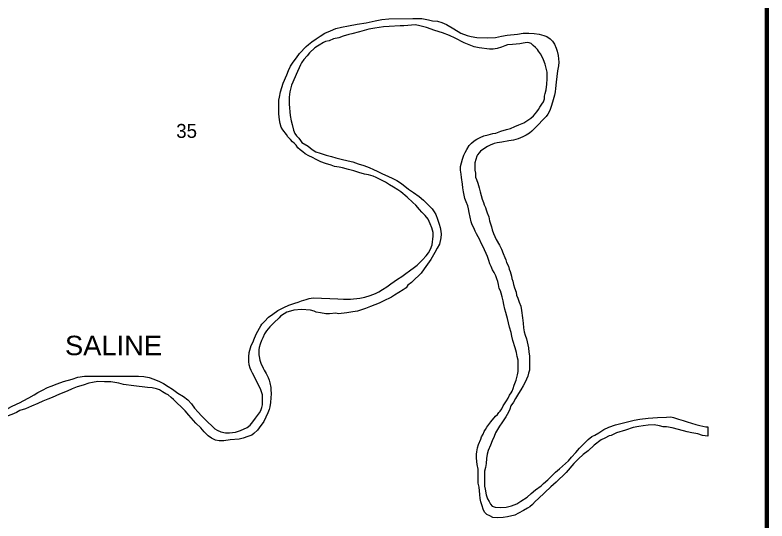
# Model space of a CAD drawing. Extents: x 216.56 to 220.49, y 46.02 to 49.94.
# Drawn here: x 219.64 to 220.445, y 47.343 to 47.885 of the extents above; entities that cross this region are included whole.
import ezdxf
from ezdxf.enums import TextEntityAlignment as Align

# ---------------------------------------------------------------- set-up
doc = ezdxf.new("R2010")
doc.units = 0
doc.header["$LTSCALE"] = 0.0075
doc.layers.add('25', color=7, linetype='Continuous', lineweight=25)
doc.layers.add('48', color=7, linetype='Continuous', lineweight=106)
doc.layers.add('29', color=7, linetype='Continuous')
doc.layers.add('45', color=7, linetype='Continuous')

msp = doc.modelspace()

# ---------------------------------------------------------------- linework, layer by layer
at = {"layer": '25'}
for points in [[(219.989583, 47.87197), (219.99697, 47.873295), (220.006439, 47.875189), (220.015909, 47.876705), (220.025568, 47.878598), (220.032955, 47.880114)], [(220.032955, 47.880114), (220.040341, 47.880682), (220.065909, 47.881061), (220.075758, 47.881061), (220.082765, 47.879924)], [(220.082765, 47.879924), (220.087121, 47.878788), (220.092614, 47.87822), (220.097159, 47.876894), (220.102273, 47.874811), (220.109848, 47.870076), (220.117424, 47.86553), (220.124242, 47.863068), (220.128598, 47.861932)], [(219.951894, 47.851326), (219.954356, 47.853409), (219.957765, 47.85625), (219.962311, 47.85928), (219.966856, 47.862121), (219.97178, 47.865341), (219.977652, 47.867992), (219.983712, 47.870455), (219.989583, 47.87197)], [(220.073674, 47.873485), (220.06875, 47.874432), (220.056439, 47.873485), (220.052462, 47.873295), (220.04053, 47.872727), (220.03447, 47.872159), (220.025379, 47.870833), (220.01875, 47.869697)], [(220.105492, 47.862879), (220.097917, 47.86572), (220.089583, 47.868371), (220.080682, 47.871402), (220.073674, 47.873485)], [(220.000758, 47.864773), (219.997538, 47.864205), (219.991477, 47.862121), (219.986932, 47.860417), (219.981061, 47.85928), (219.976326, 47.857386), (219.972348, 47.856439), (219.970455, 47.855492), (219.96572, 47.852462), (219.964015, 47.851515), (219.961174, 47.849811)], [(220.01875, 47.869697), (220.011364, 47.867803), (220.008902, 47.866856), (220.000758, 47.864773)], [(220.148106, 47.848485), (220.137121, 47.849621), (220.131629, 47.850758), (220.121023, 47.855303), (220.111553, 47.860038), (220.105492, 47.862879)], [(220.128598, 47.861932), (220.13447, 47.860985), (220.145833, 47.860606), (220.154735, 47.860985), (220.161174, 47.862311)], [(220.161174, 47.862311), (220.167235, 47.863447), (220.17803, 47.864583), (220.18428, 47.86553), (220.190341, 47.86553), (220.196023, 47.864962)], [(220.196023, 47.864962), (220.201515, 47.864394), (220.20625, 47.863068), (220.209659, 47.861742), (220.213068, 47.85947), (220.21572, 47.857008), (220.217992, 47.853598), (220.219697, 47.849432)], [(220.180682, 47.854167), (220.172917, 47.853409), (220.167424, 47.852841), (220.164583, 47.852083), (220.161174, 47.850379), (220.156439, 47.849053), (220.152273, 47.848485), (220.148106, 47.848485)], [(220.199432, 47.848106), (220.197538, 47.850189), (220.195076, 47.852273), (220.192803, 47.854356), (220.19072, 47.855114), (220.188636, 47.855492), (220.18428, 47.854735), (220.180682, 47.854167)], [(219.930871, 47.820833), (219.932765, 47.825379), (219.935038, 47.830114), (219.937879, 47.83428), (219.941288, 47.839205), (219.944508, 47.843561), (219.951894, 47.851326)], [(219.961174, 47.849811), (219.955492, 47.844318), (219.952652, 47.841288), (219.949242, 47.837311), (219.94678, 47.833712), (219.945644, 47.831629), (219.941098, 47.821023)], [(220.207765, 47.832197), (220.206061, 47.836932), (220.204545, 47.840152), (220.202652, 47.843371), (220.200758, 47.846023), (220.199432, 47.848106)], [(220.219697, 47.849432), (220.220644, 47.846212), (220.221591, 47.841667), (220.222348, 47.83428)], [(220.208902, 47.804735), (220.209659, 47.810985), (220.210038, 47.816477), (220.210038, 47.823674), (220.208902, 47.827841), (220.207765, 47.832197)], [(220.222348, 47.83428), (220.22197, 47.830492), (220.221212, 47.825), (220.220455, 47.819129), (220.219697, 47.812879), (220.218939, 47.806061)], [(219.922538, 47.79375), (219.923106, 47.79678), (219.924242, 47.802462), (219.925758, 47.807386), (219.927083, 47.811932), (219.930871, 47.820833)], [(219.941098, 47.821023), (219.937311, 47.813068), (219.936174, 47.809848), (219.93428, 47.802462), (219.933523, 47.79697), (219.933523, 47.789394)], [(220.218939, 47.806061), (220.218371, 47.802652), (220.217803, 47.799053), (220.216288, 47.794129), (220.214583, 47.787879), (220.213258, 47.783523)], [(220.200758, 47.783523), (220.202083, 47.785985), (220.204356, 47.789205), (220.205871, 47.792045), (220.207008, 47.795265), (220.207197, 47.798106), (220.207955, 47.800758), (220.208902, 47.804735)], [(219.922538, 47.779167), (219.922538, 47.784659), (219.922538, 47.79375)], [(219.933523, 47.789394), (219.934659, 47.777273), (219.935795, 47.771591), (219.936742, 47.767614)], [(220.188068, 47.771402), (220.192614, 47.774432), (220.195265, 47.776894), (220.197159, 47.778977), (220.198864, 47.781061), (220.200758, 47.783523)], [(220.213258, 47.783523), (220.212121, 47.781061), (220.210795, 47.778788), (220.208902, 47.776326), (220.205303, 47.772538), (220.200379, 47.767235), (220.193561, 47.760417)], [(219.925, 47.764583), (219.923864, 47.768561), (219.923106, 47.772727), (219.922538, 47.779167)], [(219.936742, 47.767614), (219.938068, 47.761364), (219.939773, 47.757765), (219.941477, 47.755492)], [(220.155114, 47.758333), (220.160417, 47.760606), (220.166288, 47.762311), (220.170833, 47.763258), (220.175379, 47.76553), (220.179735, 47.767235), (220.185038, 47.769508), (220.188068, 47.771402)], [(219.948106, 47.738258), (219.945455, 47.740341), (219.942992, 47.742424), (219.940909, 47.745455), (219.939015, 47.747538), (219.937121, 47.749053), (219.934848, 47.751515), (219.932197, 47.754356), (219.930682, 47.756818), (219.926705, 47.761742), (219.925, 47.764583)], [(220.119129, 47.730492), (220.120833, 47.734659), (220.122159, 47.737689), (220.123864, 47.740909), (220.126515, 47.745076), (220.128977, 47.747727), (220.131629, 47.750189), (220.134659, 47.751894), (220.138068, 47.753788), (220.142235, 47.755303), (220.14678, 47.756439), (220.151894, 47.757765), (220.155114, 47.758333)], [(220.193561, 47.760417), (220.191098, 47.758333), (220.187311, 47.756061), (220.183902, 47.754356), (220.178977, 47.752273), (220.173864, 47.750947), (220.168939, 47.75), (220.161364, 47.748674), (220.156439, 47.747917)], [(219.941477, 47.755492), (219.943939, 47.752841), (219.945644, 47.750379), (219.947159, 47.748295)], [(219.947159, 47.748295), (219.953788, 47.744318), (219.958333, 47.740909), (219.962121, 47.738447), (219.966856, 47.736742), (219.973106, 47.734659), (219.978977, 47.733333), (219.983523, 47.732008), (219.989205, 47.730303)], [(220.156439, 47.747917), (220.15322, 47.747159), (220.149053, 47.745455), (220.146023, 47.743939), (220.142045, 47.741477), (220.138636, 47.739015), (220.136932, 47.737121), (220.135417, 47.735227), (220.134659, 47.733523), (220.133712, 47.730114)], [(219.99072, 47.721212), (219.987121, 47.72197), (219.982197, 47.722727), (219.978598, 47.723864), (219.972348, 47.725758), (219.967614, 47.727462), (219.962311, 47.729924), (219.958712, 47.732197), (219.954545, 47.733902), (219.950758, 47.736174), (219.948106, 47.738258)], [(219.989205, 47.730303), (219.996591, 47.728598), (220.001894, 47.727462), (220.007576, 47.725568), (220.013636, 47.723485), (220.019318, 47.721402), (220.023864, 47.719318), (220.027841, 47.717424)], [(220.119129, 47.703598), (220.118182, 47.710606), (220.117992, 47.714394), (220.117235, 47.718561), (220.117235, 47.722727), (220.118182, 47.726326), (220.119129, 47.730492)], [(220.133712, 47.730114), (220.132576, 47.726515), (220.132386, 47.723674), (220.132386, 47.718561), (220.133144, 47.715341), (220.133333, 47.711174), (220.134091, 47.708712), (220.135795, 47.704545)], [(220.026894, 47.710795), (220.023485, 47.712121), (220.018561, 47.713447), (220.014205, 47.714394), (220.008144, 47.716288), (220.002652, 47.717803), (219.99697, 47.719318), (219.99072, 47.721212)], [(220.027841, 47.717424), (220.033712, 47.714583), (220.039205, 47.712311), (220.044508, 47.709659), (220.048864, 47.707386), (220.053788, 47.704167), (220.061553, 47.698295)], [(220.05322, 47.695265), (220.05, 47.697538), (220.045455, 47.700379), (220.041098, 47.70303), (220.036932, 47.705682), (220.026894, 47.710795)], [(220.124811, 47.680303), (220.123106, 47.684659), (220.12178, 47.688068), (220.121023, 47.691667), (220.120265, 47.695265), (220.119697, 47.699621), (220.119129, 47.703598)], [(220.135795, 47.704545), (220.137121, 47.699621), (220.138258, 47.695265), (220.139205, 47.691288), (220.140152, 47.6875), (220.141856, 47.684091), (220.142614, 47.681439)], [(220.075568, 47.673485), (220.073295, 47.676326), (220.069129, 47.68125), (220.066098, 47.684091), (220.059848, 47.689583), (220.05322, 47.695265)], [(220.061553, 47.698295), (220.066667, 47.694697), (220.072727, 47.690341), (220.077462, 47.686364), (220.083333, 47.680871), (220.086742, 47.677083), (220.088826, 47.673864), (220.09053, 47.671023)], [(220.131439, 47.656818), (220.129545, 47.659848), (220.128598, 47.663258), (220.127462, 47.668371), (220.126515, 47.673295), (220.125568, 47.677083), (220.124811, 47.680303)], [(220.142614, 47.681439), (220.14375, 47.678598), (220.144697, 47.675947), (220.145644, 47.672917), (220.147538, 47.668561), (220.148295, 47.664205), (220.150189, 47.657765)], [(220.087879, 47.647727), (220.087689, 47.651894), (220.086364, 47.656818), (220.084659, 47.661174), (220.082576, 47.666098), (220.079167, 47.670076), (220.075568, 47.673485)], [(220.09053, 47.671023), (220.092614, 47.665909), (220.094318, 47.660795), (220.095265, 47.657008), (220.096023, 47.65322), (220.096402, 47.65), (220.096212, 47.646212)], [(220.142803, 47.633144), (220.14072, 47.637689), (220.139015, 47.640909), (220.137689, 47.643939), (220.136174, 47.64697), (220.13428, 47.650189), (220.132955, 47.65322), (220.131439, 47.656818)], [(220.150189, 47.657765), (220.151136, 47.654545), (220.152462, 47.650758), (220.153977, 47.647538), (220.155492, 47.644129), (220.158902, 47.638258), (220.161174, 47.633902)], [(220.080303, 47.626894), (220.082955, 47.630114), (220.085038, 47.633902), (220.086742, 47.638447), (220.087879, 47.647727)], [(220.096212, 47.646212), (220.094508, 47.639205), (220.092235, 47.634848), (220.089773, 47.630303), (220.085227, 47.622727)], [(220.15303, 47.608902), (220.151515, 47.611742), (220.15, 47.615341), (220.148485, 47.618371), (220.147538, 47.62178), (220.146023, 47.626136), (220.144697, 47.629167), (220.142803, 47.633144)], [(220.161174, 47.633902), (220.162879, 47.629356), (220.164773, 47.625), (220.16572, 47.622348), (220.166477, 47.619697), (220.168371, 47.61553), (220.169318, 47.612311), (220.170265, 47.609848)], [(220.049621, 47.601894), (220.054356, 47.604735), (220.058523, 47.607765), (220.062311, 47.610606), (220.067992, 47.614583), (220.070644, 47.616667), (220.076515, 47.622348), (220.080303, 47.626894)], [(220.085227, 47.622727), (220.081629, 47.617803), (220.07822, 47.612879), (220.074811, 47.608333), (220.072348, 47.605682), (220.068182, 47.601705)], [(220.161742, 47.582765), (220.160795, 47.586932), (220.159848, 47.589205), (220.158712, 47.591856), (220.157765, 47.596212), (220.157197, 47.599242), (220.156061, 47.602083), (220.154924, 47.605492), (220.15303, 47.608902)], [(220.170265, 47.609848), (220.171591, 47.604924), (220.172159, 47.602462), (220.173106, 47.599621), (220.174053, 47.596212), (220.175, 47.592614), (220.176705, 47.587879), (220.177083, 47.58447)], [(220.026136, 47.586364), (220.029735, 47.588258), (220.033712, 47.59072), (220.038068, 47.593561), (220.042424, 47.59678), (220.049621, 47.601894)], [(220.068182, 47.601705), (220.064773, 47.598106), (220.060606, 47.595265), (220.058902, 47.592424), (220.055682, 47.590341), (220.046402, 47.584659), (220.043182, 47.582386), (220.03428, 47.57803)], [(219.943182, 47.577273), (219.94678, 47.578409), (219.951705, 47.580114), (219.955114, 47.580871), (219.959091, 47.581629), (219.977273, 47.580871), (219.985606, 47.580682)], [(219.985606, 47.580682), (219.991667, 47.580492), (219.999432, 47.580492), (220.00928, 47.58125)], [(220.00928, 47.58125), (220.014583, 47.582576), (220.020265, 47.584091), (220.026136, 47.586364)], [(220.168561, 47.555114), (220.167614, 47.55947), (220.166856, 47.562121), (220.16553, 47.566098), (220.164583, 47.569697), (220.163636, 47.574432), (220.162689, 47.578409), (220.161742, 47.582765)], [(220.177083, 47.58447), (220.178598, 47.581439), (220.180114, 47.577273), (220.181629, 47.572727), (220.182386, 47.568182), (220.183523, 47.560417)], [(219.90322, 47.551894), (219.904356, 47.553409), (219.907197, 47.556439), (219.911553, 47.560985), (219.915909, 47.564205), (219.921402, 47.568182), (219.927652, 47.571212), (219.933333, 47.573864), (219.939583, 47.576136), (219.943182, 47.577273)], [(220.03428, 47.57803), (220.029924, 47.576136), (220.025379, 47.574242), (220.020644, 47.572348), (220.015152, 47.570265), (220.006818, 47.567614), (220.001894, 47.566667), (219.995265, 47.56553)], [(219.956439, 47.568371), (219.94678, 47.569129), (219.938636, 47.568561), (219.935038, 47.567424), (219.931061, 47.566288), (219.92803, 47.564583), (219.924432, 47.562121), (219.922727, 47.560417), (219.917045, 47.554924), (219.912879, 47.550568), (219.909091, 47.546212), (219.907008, 47.542992)], [(219.995265, 47.56553), (219.986364, 47.564773), (219.983712, 47.565341), (219.976705, 47.564773), (219.972727, 47.564773), (219.967235, 47.56553), (219.9625, 47.566288), (219.960227, 47.567614), (219.956439, 47.568371)], [(220.183523, 47.560417), (220.184091, 47.554735), (220.184659, 47.549621), (220.185417, 47.545455), (220.186553, 47.541667), (220.187689, 47.537689), (220.189962, 47.52822)], [(219.892992, 47.530682), (219.894508, 47.533902), (219.896402, 47.538447), (219.898674, 47.543561), (219.90322, 47.551894)], [(220.175758, 47.52822), (220.173295, 47.535985), (220.172159, 47.54053), (220.171402, 47.544697), (220.169697, 47.550379), (220.168561, 47.555114)], [(219.907008, 47.542992), (219.905303, 47.539015), (219.903977, 47.535985), (219.902462, 47.532197), (219.901515, 47.528598), (219.901136, 47.525947), (219.900947, 47.522917), (219.901136, 47.520644), (219.901326, 47.518939)], [(219.894129, 47.501136), (219.892803, 47.503788), (219.891856, 47.506439), (219.89072, 47.510038), (219.890152, 47.513636), (219.890152, 47.518371), (219.89072, 47.523295), (219.892992, 47.530682)], [(220.176894, 47.493561), (220.17803, 47.499053), (220.178788, 47.502652), (220.178788, 47.507765), (220.178788, 47.514773), (220.177841, 47.518939), (220.177083, 47.523106), (220.175758, 47.52822)], [(220.189962, 47.52822), (220.190341, 47.523485), (220.191098, 47.519508), (220.191098, 47.514962), (220.191098, 47.509091), (220.190909, 47.504167), (220.189962, 47.500947), (220.189205, 47.497727), (220.187689, 47.494508)], [(219.901326, 47.518939), (219.902273, 47.514962), (219.90303, 47.511742), (219.905682, 47.506439), (219.906818, 47.504167), (219.908902, 47.500758)], [(219.90322, 47.482955), (219.902083, 47.485606), (219.899242, 47.491098), (219.897348, 47.495076), (219.894129, 47.501136)], [(219.908902, 47.500758), (219.910985, 47.496402), (219.912121, 47.493371), (219.912689, 47.49072), (219.913826, 47.485795)], [(219.678598, 47.487121), (219.685038, 47.489583), (219.691856, 47.492045), (219.700947, 47.494697), (219.707197, 47.496591), (219.714394, 47.497727), (219.723295, 47.497917), (219.734659, 47.497727)], [(219.735795, 47.491856), (219.728598, 47.492045), (219.722727, 47.491098), (219.718939, 47.490152), (219.712689, 47.488258), (219.706439, 47.486364), (219.700947, 47.48428), (219.695644, 47.481629)], [(219.734659, 47.497727), (219.749811, 47.497727), (219.772159, 47.497727), (219.777841, 47.497538), (219.783523, 47.496402), (219.788636, 47.494508), (219.794697, 47.492235)], [(219.781629, 47.485795), (219.767045, 47.4875), (219.756061, 47.488826), (219.750947, 47.490152), (219.746591, 47.491098), (219.742424, 47.491856), (219.735795, 47.491856)], [(219.794697, 47.492235), (219.798864, 47.489962), (219.803977, 47.486553), (219.808523, 47.483712), (219.814205, 47.479545), (219.820265, 47.475947), (219.824811, 47.472538), (219.828788, 47.467992)], [(220.162879, 47.466098), (220.166288, 47.471212), (220.168182, 47.474053), (220.169697, 47.477273), (220.171402, 47.479924), (220.172538, 47.481818), (220.173485, 47.484659), (220.174621, 47.488068), (220.176894, 47.493561)], [(220.187689, 47.494508), (220.186364, 47.491477), (220.18428, 47.487311), (220.181818, 47.483144), (220.179356, 47.479356), (220.175947, 47.473864), (220.173864, 47.470076), (220.171212, 47.465909)], [(219.648674, 47.471402), (219.654735, 47.474432), (219.660417, 47.477652), (219.664205, 47.480114), (219.669129, 47.482765), (219.674621, 47.485606), (219.678598, 47.487121)], [(219.812879, 47.469508), (219.809659, 47.472917), (219.807197, 47.475), (219.803977, 47.477652), (219.801515, 47.478788), (219.797727, 47.481061), (219.794508, 47.483144), (219.791288, 47.48428), (219.786742, 47.485227), (219.781629, 47.485795)], [(219.913826, 47.485795), (219.914015, 47.483333), (219.914205, 47.478788), (219.914015, 47.474432), (219.913636, 47.469508), (219.912879, 47.464773), (219.912121, 47.461932), (219.910795, 47.458333)], [(219.695644, 47.481629), (219.6875, 47.478598), (219.679735, 47.475), (219.674811, 47.473106), (219.669697, 47.471023), (219.664205, 47.468561)], [(219.901894, 47.458333), (219.90322, 47.460985), (219.904356, 47.464015), (219.905114, 47.467045), (219.905114, 47.471591), (219.904924, 47.477841), (219.90322, 47.482955)], [(219.664205, 47.468561), (219.657386, 47.46553), (219.650947, 47.462689), (219.645076, 47.460795), (219.641288, 47.458902), (219.636553, 47.456818), (219.63125, 47.454924), (219.62822, 47.452841), (219.623864, 47.450379), (219.616477, 47.446402)], [(219.616856, 47.454924), (219.620265, 47.457008), (219.626136, 47.45947), (219.632008, 47.463068), (219.636932, 47.46572), (219.645265, 47.469508), (219.648674, 47.471402)], [(219.838826, 47.442424), (219.833523, 47.447348), (219.828598, 47.45303), (219.825947, 47.456061), (219.82197, 47.460606), (219.818371, 47.464015), (219.812879, 47.469508)], [(219.828788, 47.467992), (219.832197, 47.463447), (219.836174, 47.459091), (219.839773, 47.455303), (219.845833, 47.449053), (219.851515, 47.44375)], [(220.149432, 47.448864), (220.154735, 47.454735), (220.156629, 47.456818), (220.158333, 47.458902), (220.159659, 47.460417), (220.161553, 47.462689), (220.162879, 47.466098)], [(220.171212, 47.465909), (220.169886, 47.4625), (220.168371, 47.459091), (220.167235, 47.456818), (220.16572, 47.454167), (220.164394, 47.452083), (220.161553, 47.447917)], [(219.910795, 47.458333), (219.90625, 47.449242), (219.901515, 47.442235), (219.899621, 47.439773), (219.895644, 47.436364), (219.893371, 47.434659), (219.889205, 47.432955), (219.88428, 47.43125), (219.880114, 47.430303)], [(219.888447, 47.442803), (219.891667, 47.445076), (219.894697, 47.448674), (219.897538, 47.452841), (219.901894, 47.458333)], [(220.30303, 47.450568), (220.309091, 47.451705), (220.318182, 47.452841), (220.32822, 47.453598), (220.337879, 47.453977), (220.342424, 47.454167), (220.345455, 47.453598), (220.350758, 47.451705)], [(220.350758, 47.451705), (220.355682, 47.450189), (220.359848, 47.448674), (220.364583, 47.447348), (220.369129, 47.446023), (220.373674, 47.444886), (220.379924, 47.443561), (220.382008, 47.443371), (220.382008, 47.433333), (220.376515, 47.434091)], [(219.851515, 47.44375), (219.853788, 47.441477), (219.856439, 47.439962), (219.860417, 47.438068), (219.865341, 47.436932), (219.869697, 47.436932), (219.876136, 47.437879), (219.881439, 47.439394), (219.888447, 47.442803)], [(220.136553, 47.424432), (220.139015, 47.430114), (220.139773, 47.432765), (220.141288, 47.435606), (220.142614, 47.438447), (220.14375, 47.44072), (220.145455, 47.442992), (220.147538, 47.446023), (220.149432, 47.448864)], [(220.161553, 47.447917), (220.158902, 47.444318), (220.156629, 47.44053), (220.154735, 47.437121), (220.15303, 47.433144), (220.150947, 47.428598)], [(220.257955, 47.433144), (220.261174, 47.434659), (220.265341, 47.437121), (220.270644, 47.44053), (220.276136, 47.443182), (220.283144, 47.445455), (220.291667, 47.447727), (220.30303, 47.450568)], [(220.308144, 47.44375), (220.302273, 47.442614), (220.293939, 47.439962), (220.28428, 47.437121), (220.278598, 47.43428), (220.276326, 47.433712), (220.271591, 47.43125), (220.267992, 47.429356)], [(220.34375, 47.442424), (220.337879, 47.443561), (220.334091, 47.443561), (220.330492, 47.444697), (220.324432, 47.445455), (220.318182, 47.445076), (220.312689, 47.444508), (220.308144, 47.44375)], [(219.880114, 47.430303), (219.870265, 47.429356), (219.863636, 47.428409), (219.858523, 47.428598), (219.854545, 47.429167), (219.850189, 47.43125), (219.846591, 47.433902), (219.842614, 47.438068), (219.838826, 47.442424)], [(220.376515, 47.434091), (220.371402, 47.435795), (220.364962, 47.436932), (220.360038, 47.438258), (220.350758, 47.44072), (220.34375, 47.442424)], [(220.150947, 47.428598), (220.149242, 47.423864), (220.14678, 47.418182), (220.145644, 47.414205), (220.144886, 47.409659), (220.144508, 47.403977), (220.143939, 47.4), (220.142803, 47.396023)], [(220.232765, 47.407008), (220.236174, 47.410985), (220.24072, 47.416098), (220.244697, 47.420644), (220.249432, 47.425568), (220.253977, 47.429735), (220.257955, 47.433144)], [(220.267992, 47.429356), (220.260227, 47.423864), (220.253788, 47.417614), (220.248485, 47.413826), (220.243371, 47.40928), (220.238636, 47.404167)], [(220.136174, 47.395076), (220.135985, 47.397917), (220.135038, 47.40303), (220.134091, 47.410038), (220.134091, 47.414015), (220.134659, 47.416667), (220.135417, 47.421023), (220.136553, 47.424432)], [(220.206061, 47.382576), (220.210795, 47.386553), (220.215341, 47.391288), (220.21875, 47.394697), (220.223295, 47.398295), (220.232765, 47.407008)], [(220.238636, 47.404167), (220.230492, 47.394508), (220.219697, 47.384091), (220.214015, 47.379167)], [(220.137879, 47.370833), (220.136932, 47.378788), (220.136174, 47.383144), (220.136174, 47.391288), (220.136174, 47.395076)], [(220.142803, 47.396023), (220.142803, 47.391856), (220.142803, 47.379924), (220.143561, 47.376515), (220.144697, 47.370455)], [(220.214015, 47.379167), (220.200568, 47.366477), (220.197159, 47.363258), (220.194318, 47.360038), (220.191288, 47.357576), (220.189015, 47.356439), (220.18447, 47.353788), (220.179167, 47.350758)], [(220.188447, 47.368182), (220.192803, 47.37197), (220.197348, 47.375947), (220.203409, 47.380303), (220.206061, 47.382576)], [(220.179167, 47.350758), (220.175379, 47.348864), (220.167424, 47.34697), (220.162879, 47.346212), (220.156439, 47.345833), (220.151705, 47.346402), (220.148674, 47.347917), (220.145455, 47.349621), (220.142992, 47.352083), (220.141288, 47.355114), (220.140152, 47.358902), (220.139015, 47.362879), (220.138258, 47.366667), (220.137879, 47.370833)], [(220.144697, 47.370455), (220.146212, 47.366098), (220.147917, 47.363258), (220.149242, 47.360417), (220.150947, 47.358523), (220.154167, 47.357386), (220.160038, 47.357008), (220.166098, 47.357386), (220.17178, 47.358902), (220.177462, 47.360985), (220.181818, 47.363826), (220.188447, 47.368182)]]:
    msp.add_lwpolyline(points, dxfattribs=at)
at = {"layer": '48'}
msp.add_lwpolyline([(216.562879, 46.060417), (216.562879, 49.942992), (220.445455, 49.942992), (220.445455, 46.060417)], close=True, dxfattribs=at)

# ---------------------------------------------------------------- texts
at = {"layer": '29', "width": 1.05}
msp.add_text('SALINE', height=0.02083, dxfattribs=at).set_placement((219.74536, 47.520265), align=Align.CENTER)
at = {"layer": '45'}
msp.add_text('35', height=0.01496, dxfattribs=at).set_placement((219.823674, 47.75322), align=Align.CENTER)

doc.saveas('drawing.dxf')
